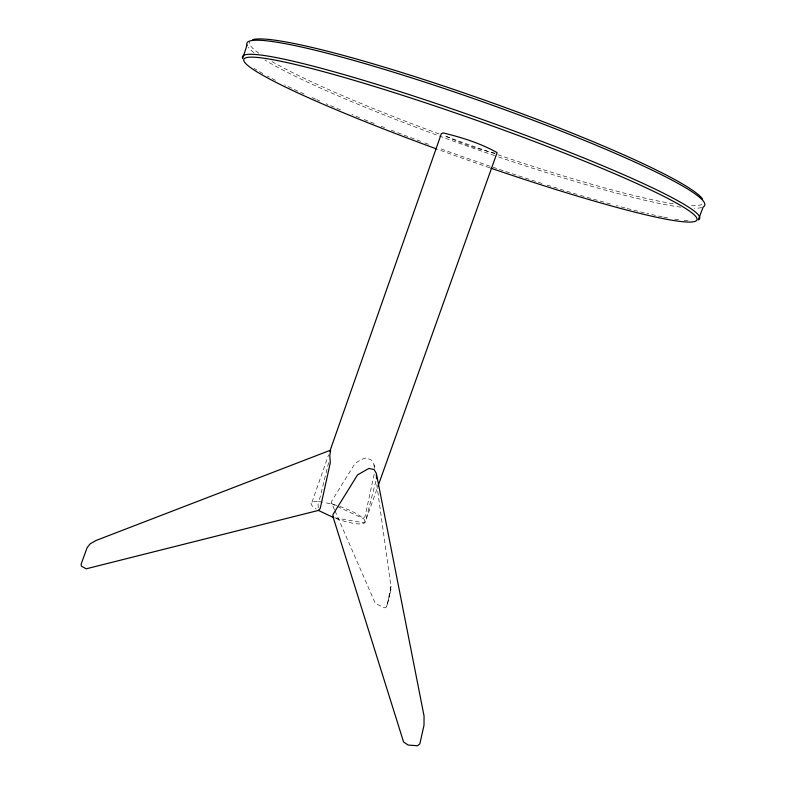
<?xml version="1.0" encoding="UTF-8"?>
<svg xmlns="http://www.w3.org/2000/svg" width="785" height="785" viewBox="0 0 785 785"><rect width="100%" height="100%" fill="white"/><g stroke="black" fill="none" stroke-linecap="round" stroke-linejoin="round"><path stroke-width="0.59" stroke-dasharray="3.92 2.94" d="M334.528 509.74L331.613 503.048L331.731 501.065L355.193 463.199L361.669 459.411L366.261 457.832L371.668 460.226L374.062 464.916L374.563 468.527M374.18 474.258L364.996 516.53L363.131 518.502A26.827 5.946 19.5 0 0 332.506 504.225L323.567 502.312M328.65 462.512L319.691 498.809L317.925 501.517A26.867 5.966 19.5 0 0 316.1 508.994M375.897 481.166L365.741 520.288L364.004 523.065A26.896 5.976 19.5 0 1 333.851 517.698M311.988 502.155L328.611 454.79M335.058 517.914L364.848 522.938L377.624 487.171M322.39 502.086L317.925 501.517L318.396 510.427M494.805 153.134C477.074 148.905 459.48 143.115 443.26 134.755M331.613 503.048L332.506 504.225L363.131 518.502L364.132 519.219L364.848 522.938M335.009 510.858L374.867 602.409L375.917 603.655L384.189 607.757L385.71 607.776L387.29 605.323L390.94 586.532L376.398 481.774M374.062 464.916L374.376 468.409M688.062 220.752A242.526 20.802 19.5 0 1 684.167 220.418M678.583 219.721A242.526 20.802 19.5 0 1 673.589 218.946M667.544 217.857A242.526 20.802 19.5 0 1 663.315 217.033M662.216 216.807A242.526 20.802 19.5 0 1 646.86 213.412M644.338 212.813A242.526 20.802 19.5 0 1 626.077 208.221M624.88 207.907A242.526 20.802 19.5 0 1 616.303 205.611M610.544 204.031A242.526 20.802 19.5 0 1 579.33 195.014M577.083 194.346A242.526 20.802 19.5 0 1 544.456 184.23M542.082 183.474A242.526 20.802 19.5 0 1 505.452 171.444M503.146 170.669A242.526 20.802 19.5 0 1 438.609 148.002M428.502 144.293A242.526 20.802 19.5 0 1 424.067 142.644M420.642 141.369A242.526 20.802 19.5 0 1 395.738 131.939M394.62 131.507A242.526 20.802 19.5 0 1 391.293 130.222M384.64 127.631A242.526 20.802 19.5 0 1 378.861 125.364M374.249 123.549A242.526 20.802 19.5 0 1 364.014 119.457M359.54 117.652A242.526 20.802 19.5 0 1 351.837 114.512M340.562 109.841A242.526 20.802 19.5 0 1 326.207 103.757M319.858 101.01A242.526 20.802 19.5 0 1 316.767 99.656M315.58 99.136A242.526 20.802 19.5 0 1 309.771 96.555M304.099 93.994A242.526 20.802 19.5 0 1 284.621 84.859M275.496 80.315A242.526 20.802 19.5 0 1 267.312 76.017M262.906 73.594A242.526 20.802 19.5 0 1 254.085 68.324M489.654 167.755A240.387 20.233 19.5 0 1 437.539 149.297M701.692 207.505A242.83 23.452 19.5 0 1 694.382 208.261M680.742 207.152A242.83 23.452 19.5 0 1 495.747 155.989M494.609 155.607A242.83 23.452 19.5 0 1 264.898 60.023M253.957 52.664A242.83 23.452 19.5 0 1 248.276 47.345M701.996 204.296A240.789 23.638 19.5 0 1 688.837 205.601M673.216 203.757A240.789 23.638 19.5 0 1 496.169 154.184M495.041 153.801A240.789 23.638 19.5 0 1 443.643 135.619M439.041 133.921A240.789 23.638 19.5 0 1 271.728 61.436M258.805 53.213A240.789 23.638 19.5 0 1 249.581 41.801M390.94 586.532L390.263 592.233L386.671 606.54L390.999 589.525L390.94 586.532"/><path stroke-width="1.18" d="M332.918 516.461L333.046 514.41L357.538 474.905L368.872 468.429L374.131 469.538L376.368 473.473L424.067 716.067L423.998 725.301L419.818 743.895L417.551 745.75L408.131 745.053L403.588 742.002L332.918 516.461L333.851 517.698L318.396 510.427L86.183 568.821L81.326 566.093L81.14 564.13L87.145 547.596L90.285 543.75L96.104 540.453L330.652 450.139L329.769 455.486L330.328 462.64L320.251 508.395L318.396 510.427M329.828 451.326L441.366 133.676L443.044 132.91C461.668 137.355 480.351 143.233 497.111 152.614L378.036 486.023M376.398 474.542L376.515 478.801M436.382 148.875A240.387 20.233 19.5 0 1 282.492 61.603A240.387 20.233 19.5 0 1 665.562 197.261A240.387 20.233 19.5 0 1 490.811 168.147M252.711 39.662A240.789 23.638 19.5 0 1 485.209 100.343A240.789 23.638 19.5 0 1 702.595 199.155M247.01 45.177L242.653 58.414A242.526 20.802 19.5 0 1 478.84 118.241A242.526 20.802 19.5 0 1 698.267 219.908L703.203 206.897A242.83 23.452 19.5 0 0 484.453 102.413A242.83 23.452 19.5 0 0 247.01 45.177"/></g></svg>
